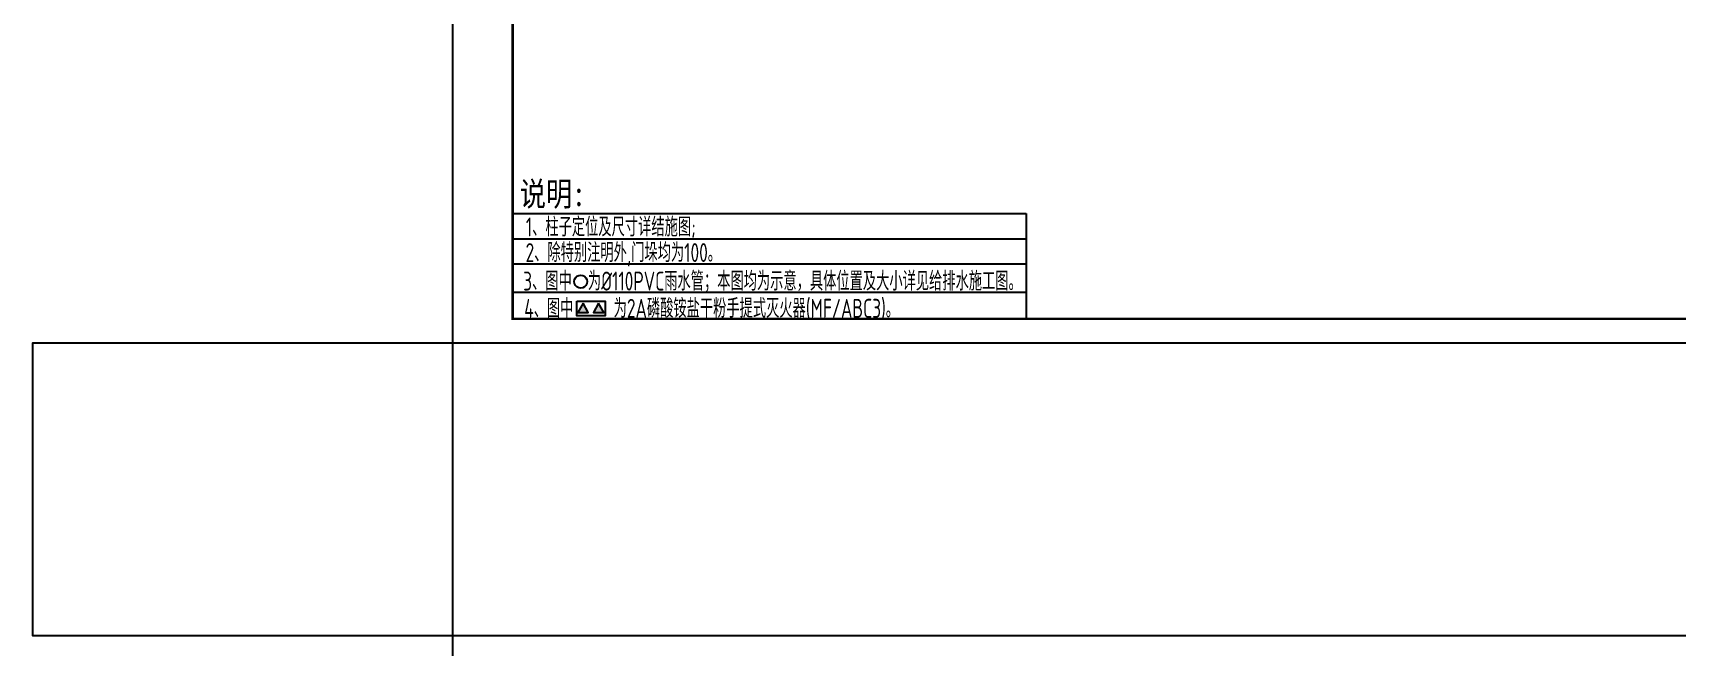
# Model space of a CAD drawing. Extents: x -17471 to 313636, y -71590 to 757901.
# Drawn here: x -17471 to 50970, y 58925 to 84502 of the extents above; entities that cross this region are included whole.
import ezdxf

# ---------------------------------------------------------------- set-up
doc = ezdxf.new("R2010")
doc.units = 0
doc.header["$LTSCALE"] = 1000
doc.header["$MEASUREMENT"] = 0
for name, color, linetype in [('PUB_TEXT', 7, 'Continuous'), ('PUB_TITLE', 4, 'Continuous'), ('管道', 3, 'Continuous'), ('虚线浅显', 139, 'Continuous')]:
    doc.layers.add(name, color=color, linetype=linetype)
doc.layers.add('TEXT', color=7, linetype='Continuous', lineweight=13)
doc.styles.add('-黑体', font='simhei.ttf', dxfattribs={"width": 0.8})
doc.styles.add('TSSD_REIN', font='Tssdeng.shx', dxfattribs={"width": 0.7, "bigfont": 'hztxt.shx'})

msp = doc.modelspace()

# ---------------------------------------------------------------- hatches: boundary and pattern name
h = msp.add_hatch(color=2)
h.paths.add_polyline_path([(6079.4, 73242.2), (5860.9, 72863.8), (6297.8, 72863.8)])
h.paths.add_polyline_path([(5430, 73242.2), (5211.6, 72863.8), (5648.4, 72863.8)])

# ---------------------------------------------------------------- linework, layer by layer
at = {"color": 2}
for points in [[(5170.9, 73330.2), (6345.6, 73330.2), (6345.6, 72718.9), (5170.9, 72718.9)], [(5430, 73242.2), (5211.6, 72863.8), (5648.4, 72863.8)], [(6079.4, 73242.2), (5860.9, 72863.8), (6297.8, 72863.8)]]:
    msp.add_lwpolyline(points, close=True, dxfattribs=at)
msp.add_lwpolyline([(0, 59400), (-17471.2, 59400), (-17471.2, 71590.1), (0, 71590.1)], close=True)
at = {"layer": 'PUB_TITLE'}
for points in [[(0, 71590.1), (126100, 71590.1), (126100, 130990.1), (0, 130990.1)], [(0, 0), (126100, 0), (126100, 59400), (0, 59400)]]:
    msp.add_lwpolyline(points, close=True, dxfattribs=at)
at = {"layer": 'PUB_TITLE', "const_width": 100}
msp.add_lwpolyline([(2500, 72590.1), (125100, 72590.1), (125100, 129990.1), (2500, 129990.1)], close=True, dxfattribs=at)
at = {"layer": '管道'}
msp.add_ellipse((5333.8, 74148.3), major_axis=(190.9, 190.9), ratio=1, start_param=5.497787143782118, end_param=11.78097245096171, dxfattribs=at)
at = {"layer": '虚线浅显', "linetype": 'Continuous'}
for p, q in [((2500, 76977.9), (23873.5, 76977.9)), ((2500, 76977.9), (2500, 72590.1)), ((23873.5, 76977.9), (23873.5, 72590.1)), ((2500, 75929.3), (23873.5, 75929.3)), ((2500, 74880.7), (23873.5, 74880.7)), ((2500, 74880.7), (23873.5, 74880.7)), ((2500, 73706.8), (23873.5, 73706.8)), ((2500, 72590.1), (23873.5, 72590.1))]:
    msp.add_line(p, q, dxfattribs=at)

# ---------------------------------------------------------------- texts
at = {"layer": 'PUB_TEXT', "color": 3, "style": '-黑体', "width": 0.8}
msp.add_text('说明: ', height=1004.06, dxfattribs=at).set_placement((2791.2, 77294.9))
at = {"layer": 'TEXT', "style": 'TSSD_REIN', "width": 0.7}
for s, p in [('1、柱子定位及尺寸详结施图;', (3048.4, 76026.8)), ('2、除特别注明外,门垛均为100。', (3037, 74959.6)), ('3、图中  为%%C110PVC雨水管；本图均为示意，具体位置及大小详见给排水施工图。 ', (2937.9, 73772.1)), ('4、图中     为2A磷酸铵盐干粉手提式灭火器(MF/ABC3)。', (2981.5, 72637.7))]:
    msp.add_text(s, height=787.5, dxfattribs=at).set_placement(p)

doc.saveas('drawing.dxf')
